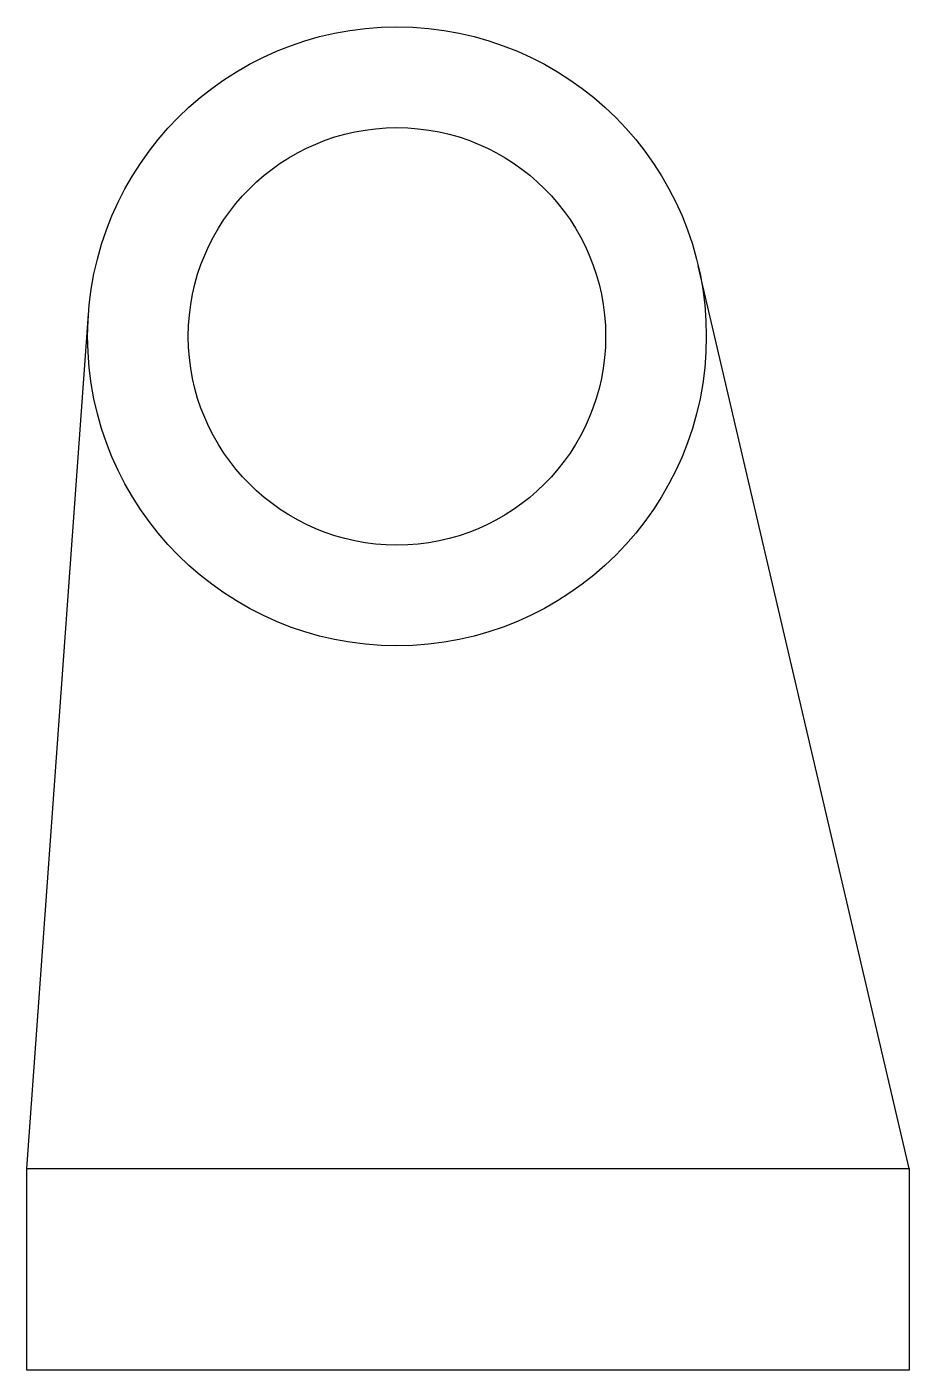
# Model space of a CAD drawing. Header units: millimetres. Extents: x 41 to 147, y 100 to 260.
import ezdxf

# ---------------------------------------------------------------- set-up
doc = ezdxf.new("R2010")
doc.units = ezdxf.units.MM
doc.header["$LTSCALE"] = 0.6

msp = doc.modelspace()

# ---------------------------------------------------------------- linework, layer by layer
at = {"lineweight": 30}
for p, q in [((146.91, 123.68), (121.64, 231.8)), ((41.21, 123.68), (48.58, 226.02))]:
    msp.add_line(p, q, dxfattribs=at)
msp.add_lwpolyline([(41.21, 123.68), (146.91, 123.68), (146.91, 99.55), (41.21, 99.55)], close=True, dxfattribs=at)
for radius in [37.06, 25]:
    msp.add_circle((85.55, 223.36), radius, dxfattribs=at)

doc.saveas('drawing.dxf')
